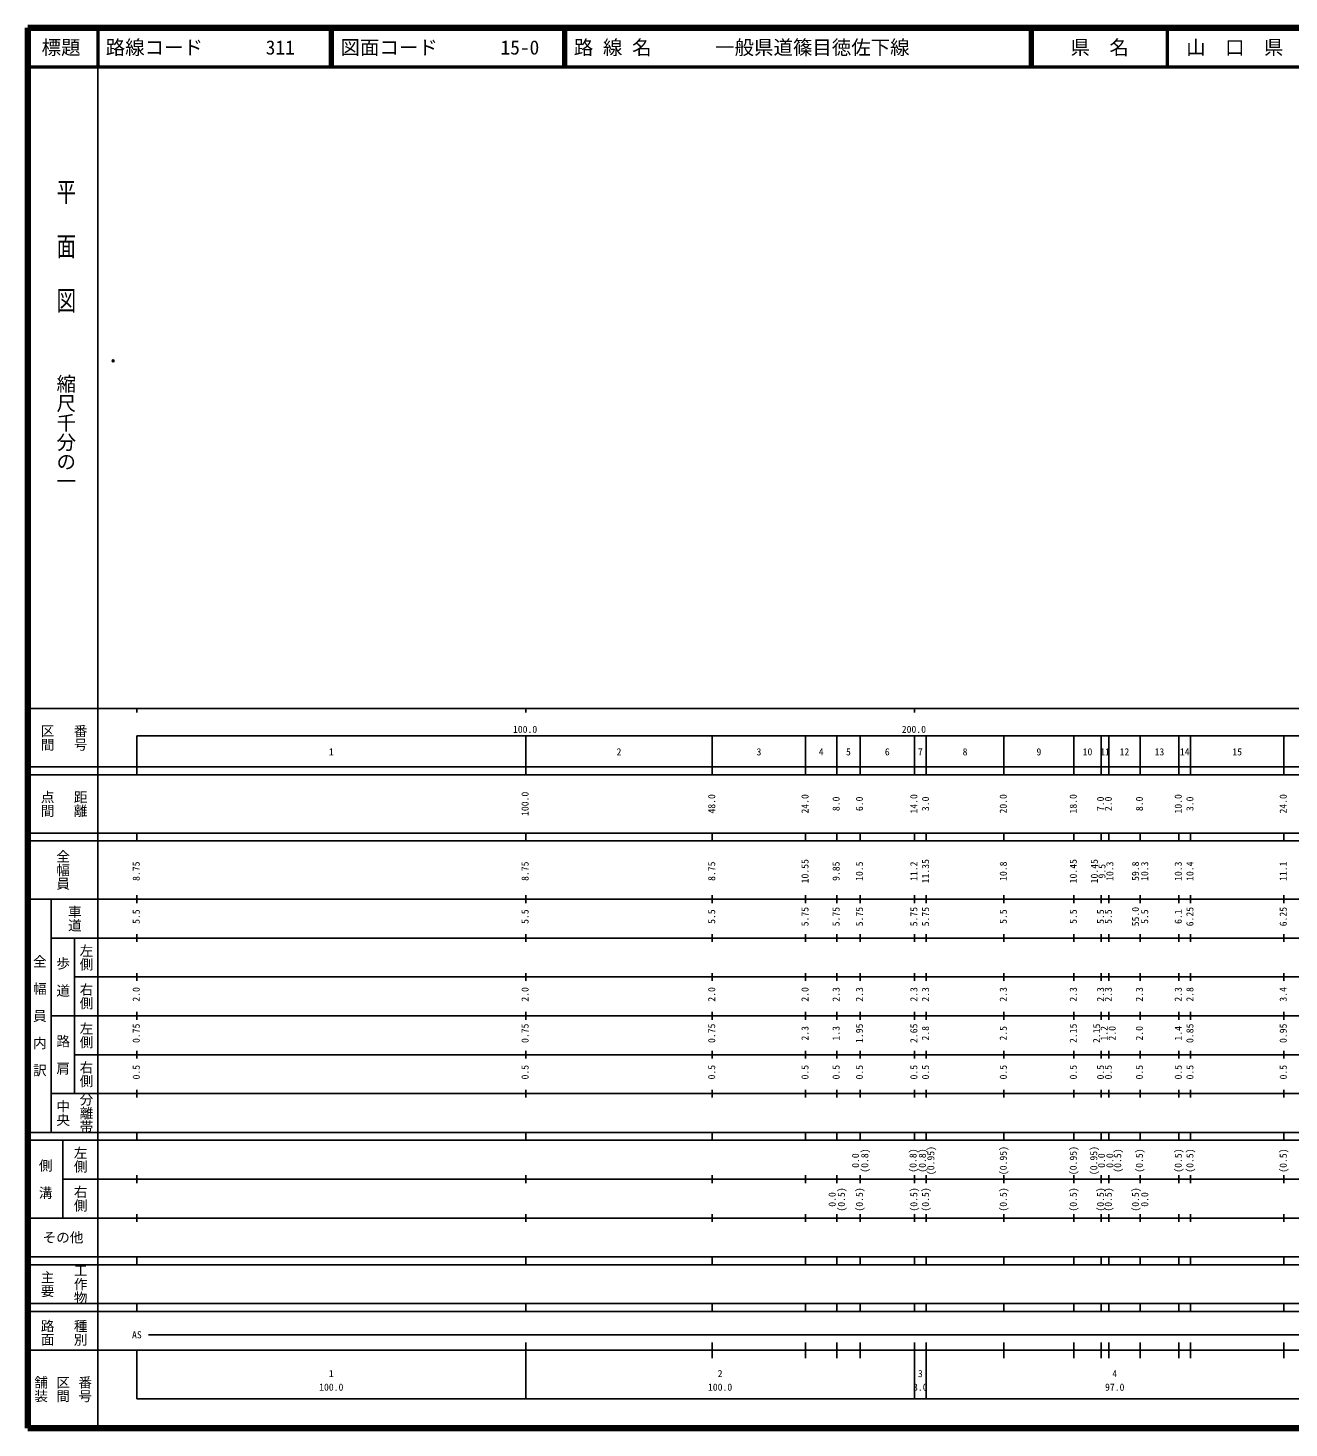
# Model space of a CAD drawing. Units: millimetres on the paper. Extents: x 40 to 680, y 20 to 380.
# Drawn here: x 40 to 364.3, y 20 to 380 of the extents above; entities that cross this region are included whole.
import ezdxf
from ezdxf.enums import TextEntityAlignment as Align

# ---------------------------------------------------------------- set-up
doc = ezdxf.new("R2010")
doc.units = ezdxf.units.MM
doc.header["$PDMODE"] = 32
doc.header["$PDSIZE"] = 0.5
doc.layers.add('M-OTRS', color=6, linetype='Continuous')
doc.layers.add('M-TTL-TXT', color=7, linetype='Continuous')
for name, color, linetype, lineweight in [('M-TTL', 2, 'Continuous', 140), ('M-TTL-BAND', 7, 'Continuous', 25), ('M-TTL-LINE', 7, 'Continuous', 50)]:
    doc.layers.add(name, color=color, linetype=linetype, lineweight=lineweight)
doc.styles.add('@ＭＳ ゴシック', font='')
doc.styles.add('ＭＳ ゴシック', font='')
doc.styles.get('@ＭＳ ゴシック').set_extended_font_data('@MS Gothic')
doc.styles.get('ＭＳ ゴシック').set_extended_font_data('MS Gothic')

msp = doc.modelspace()

# ---------------------------------------------------------------- linework, layer by layer
at = {"layer": 'M-OTRS'}
msp.add_point((61.886, 294.442), dxfattribs=at)
at = {"layer": 'M-TTL'}
for p, q in [((40, 380), (40, 20)), ((680, 380), (40, 380)), ((40, 20), (680, 20))]:
    msp.add_line(p, q, dxfattribs=at)
at = {"layer": 'M-TTL-BAND'}
for p, q in [((58, 370), (58, 20)), ((40, 205), (579, 205)), ((68, 205), (68, 204)), ((168, 205), (168, 204)), ((268, 205), (268, 204)), ((68, 198), (579, 198)), ((68, 198), (68, 188)), ((168, 188), (168, 198)), ((216, 188), (216, 198)), ((240, 188), (240, 198)), ((248, 188), (248, 198)), ((254, 188), (254, 198)), ((268, 188), (268, 198)), ((271, 188), (271, 198)), ((291, 188), (291, 198)), ((309, 188), (309, 198)), ((316, 188), (316, 198)), ((318, 188), (318, 198)), ((326, 188), (326, 198)), ((336, 188), (336, 198)), ((339, 188), (339, 198)), ((363, 188), (363, 198)), ((40, 190), (579, 190)), ((40, 188), (579, 188)), ((40, 173), (579, 173)), ((68, 171), (68, 173)), ((168, 171), (168, 173)), ((216, 171), (216, 173)), ((240, 171), (240, 173)), ((248, 171), (248, 173)), ((254, 171), (254, 173)), ((268, 171), (268, 173)), ((271, 171), (271, 173)), ((291, 171), (291, 173)), ((309, 171), (309, 173)), ((316, 171), (316, 173)), ((318, 171), (318, 173)), ((326, 171), (326, 173)), ((336, 171), (336, 173)), ((339, 171), (339, 173)), ((363, 171), (363, 173)), ((40, 171), (579, 171)), ((40, 156), (579, 156)), ((46, 96), (46, 156)), ((68, 155), (68, 157)), ((168, 155), (168, 157)), ((216, 155), (216, 157)), ((240, 155), (240, 157)), ((248, 155), (248, 157)), ((254, 155), (254, 157)), ((268, 155), (268, 157)), ((271, 155), (271, 157)), ((291, 155), (291, 157)), ((309, 155), (309, 157)), ((316, 155), (316, 157)), ((318, 155), (318, 157)), ((326, 155), (326, 157)), ((336, 155), (336, 157)), ((339, 155), (339, 157)), ((363, 155), (363, 157)), ((46, 146), (579, 146)), ((52, 146), (52, 106)), ((68, 145), (68, 147)), ((168, 145), (168, 147)), ((216, 145), (216, 147)), ((240, 145), (240, 147)), ((248, 145), (248, 147)), ((254, 145), (254, 147)), ((268, 145), (268, 147)), ((271, 145), (271, 147)), ((291, 145), (291, 147)), ((309, 145), (309, 147)), ((316, 145), (316, 147)), ((318, 145), (318, 147)), ((326, 145), (326, 147)), ((336, 145), (336, 147)), ((339, 145), (339, 147)), ((363, 145), (363, 147)), ((68, 135), (68, 137)), ((168, 135), (168, 137)), ((216, 135), (216, 137)), ((240, 135), (240, 137)), ((248, 135), (248, 137)), ((254, 135), (254, 137)), ((268, 135), (268, 137)), ((271, 135), (271, 137)), ((291, 135), (291, 137)), ((309, 135), (309, 137)), ((316, 135), (316, 137)), ((318, 135), (318, 137)), ((326, 135), (326, 137)), ((336, 135), (336, 137)), ((339, 135), (339, 137)), ((363, 135), (363, 137)), ((52, 136), (579, 136)), ((46, 126), (579, 126)), ((68, 125), (68, 127)), ((168, 125), (168, 127)), ((216, 125), (216, 127)), ((240, 125), (240, 127)), ((248, 125), (248, 127)), ((254, 125), (254, 127)), ((268, 125), (268, 127)), ((271, 125), (271, 127)), ((291, 125), (291, 127)), ((309, 125), (309, 127)), ((316, 125), (316, 127)), ((318, 125), (318, 127)), ((326, 125), (326, 127)), ((336, 125), (336, 127)), ((339, 125), (339, 127)), ((363, 125), (363, 127)), ((52, 116), (579, 116)), ((68, 115), (68, 117)), ((168, 115), (168, 117)), ((216, 115), (216, 117)), ((240, 115), (240, 117)), ((248, 115), (248, 117)), ((254, 115), (254, 117)), ((268, 115), (268, 117)), ((271, 115), (271, 117)), ((291, 115), (291, 117)), ((309, 115), (309, 117)), ((316, 115), (316, 117)), ((318, 115), (318, 117)), ((326, 115), (326, 117)), ((336, 115), (336, 117)), ((339, 115), (339, 117)), ((363, 115), (363, 117)), ((46, 106), (579, 106)), ((68, 105), (68, 107)), ((168, 105), (168, 107)), ((216, 105), (216, 107)), ((240, 105), (240, 107)), ((248, 105), (248, 107)), ((254, 105), (254, 107)), ((268, 105), (268, 107)), ((271, 105), (271, 107)), ((291, 105), (291, 107)), ((309, 105), (309, 107)), ((316, 105), (316, 107)), ((318, 105), (318, 107)), ((326, 105), (326, 107)), ((336, 105), (336, 107)), ((339, 105), (339, 107)), ((363, 105), (363, 107)), ((40, 96), (579, 96)), ((40, 94), (579, 94)), ((49, 94), (49, 74)), ((68, 94), (68, 96)), ((168, 94), (168, 96)), ((216, 94), (216, 96)), ((240, 94), (240, 96)), ((248, 94), (248, 96)), ((254, 94), (254, 96)), ((268, 94), (268, 96)), ((271, 94), (271, 96)), ((291, 94), (291, 96)), ((309, 94), (309, 96)), ((316, 94), (316, 96)), ((318, 94), (318, 96)), ((326, 94), (326, 96)), ((336, 94), (336, 96)), ((339, 94), (339, 96)), ((363, 94), (363, 96)), ((49, 84), (579, 84)), ((68, 83), (68, 85)), ((168, 83), (168, 85)), ((216, 83), (216, 85)), ((240, 83), (240, 85)), ((248, 83), (248, 85)), ((254, 83), (254, 85)), ((268, 83), (268, 85)), ((271, 83), (271, 85)), ((291, 83), (291, 85)), ((309, 83), (309, 85)), ((316, 83), (316, 85)), ((318, 83), (318, 85)), ((326, 83), (326, 85)), ((336, 83), (336, 85)), ((339, 83), (339, 85)), ((363, 83), (363, 85)), ((40, 74), (579, 74)), ((68, 73), (68, 75)), ((168, 73), (168, 75)), ((216, 73), (216, 75)), ((240, 73), (240, 75)), ((248, 73), (248, 75)), ((254, 73), (254, 75)), ((268, 73), (268, 75)), ((271, 73), (271, 75)), ((291, 73), (291, 75)), ((309, 73), (309, 75)), ((316, 73), (316, 75)), ((318, 73), (318, 75)), ((326, 73), (326, 75)), ((336, 73), (336, 75)), ((339, 73), (339, 75)), ((363, 73), (363, 75)), ((40, 64), (579, 64)), ((40, 62), (579, 62)), ((68, 62), (68, 64)), ((168, 62), (168, 64)), ((216, 62), (216, 64)), ((240, 62), (240, 64)), ((248, 62), (248, 64)), ((254, 62), (254, 64)), ((268, 62), (268, 64)), ((271, 62), (271, 64)), ((291, 62), (291, 64)), ((309, 62), (309, 64)), ((316, 62), (316, 64)), ((318, 62), (318, 64)), ((326, 62), (326, 64)), ((336, 62), (336, 64)), ((339, 62), (339, 64)), ((363, 62), (363, 64)), ((40, 52), (579, 52)), ((68, 50), (68, 52)), ((168, 50), (168, 52)), ((216, 50), (216, 52)), ((240, 50), (240, 52)), ((248, 50), (248, 52)), ((254, 50), (254, 52)), ((268, 50), (268, 52)), ((271, 50), (271, 52)), ((291, 50), (291, 52)), ((309, 50), (309, 52)), ((316, 50), (316, 52)), ((318, 50), (318, 52)), ((326, 50), (326, 52)), ((336, 50), (336, 52)), ((339, 50), (339, 52)), ((363, 50), (363, 52)), ((40, 50), (579, 50)), ((71, 44), (565, 44)), ((40, 40), (579, 40)), ((68, 40), (68, 27.5)), ((168, 27.5), (168, 42)), ((216, 38), (216, 42)), ((240, 38), (240, 42)), ((248, 38), (248, 42)), ((254, 38), (254, 42)), ((268, 27.5), (268, 42)), ((271, 27.5), (271, 42)), ((291, 38), (291, 42)), ((309, 38), (309, 42)), ((316, 38), (316, 42)), ((318, 38), (318, 42)), ((326, 38), (326, 42)), ((336, 38), (336, 42)), ((339, 38), (339, 42)), ((363, 38), (363, 42)), ((68, 27.5), (579, 27.5))]:
    msp.add_line(p, q, dxfattribs=at)
at = {"layer": 'M-TTL-LINE'}
for p, q in [((58, 380), (58, 370)), ((117.75, 380), (117.75, 370)), ((118.25, 380), (118.25, 370)), ((177.75, 380), (177.75, 370)), ((178.25, 380), (178.25, 370)), ((297.75, 380), (297.75, 370)), ((298.25, 380), (298.25, 370)), ((333, 380), (333, 370)), ((40, 370), (680, 370))]:
    msp.add_line(p, q, dxfattribs=at)

# ---------------------------------------------------------------- texts
at = {"layer": 'M-TTL-BAND', "style": '@ＭＳ ゴシック', "width": 1.4}
msp.add_text('平  面  図', height=3.666, rotation=270, dxfattribs=at).set_placement((49.777, 306.475), align=Align.MIDDLE_RIGHT)
at = {"layer": 'M-TTL-BAND', "style": '@ＭＳ ゴシック'}
msp.add_text('縮尺千分の一', height=3.666, rotation=270, dxfattribs=at).set_placement((49.777, 261.03), align=Align.MIDDLE_RIGHT)
for s, p in [('区間', (45, 197.5)), ('番号', (53.5, 197.5)), ('点間', (45, 180.5)), ('距離', (53.5, 180.5)), ('全幅員', (49, 163.5)), ('車道', (52, 151)), ('左側', (55, 141)), ('全\u3000幅\u3000員\u3000内\u3000訳', (43, 126)), ('歩\u3000道', (49, 136)), ('右側', (55, 131)), ('左側', (55, 121)), ('路\u3000肩', (49, 116)), ('右側', (55, 111)), ('分離帯', (55, 101)), ('中央', (49, 101)), ('左側', (53.5, 89)), ('側\u3000溝', (44.5, 84)), ('右側', (53.5, 79)), ('工作物', (53.5, 57)), ('主要', (45, 57)), ('路面', (45, 44.5)), ('種別', (53.5, 44.5)), ('舗装', (43.333, 30)), ('区間', (49, 30)), ('番号', (54.667, 30))]:
    msp.add_text(s, height=2.566, rotation=270, dxfattribs=at).set_placement(p, align=Align.MIDDLE_CENTER)
at = {"layer": 'M-TTL-BAND', "style": 'ＭＳ ゴシック'}
for s, p in [('100.0', (167.844, 198.195)), ('200.0', (267.844, 198.195)), ('1', (118, 192.405)), ('2', (192, 192.405)), ('3', (228, 192.405)), ('4', (244, 192.405)), ('5', (251, 192.405)), ('6', (261, 192.405)), ('7', (269.5, 192.405)), ('8', (281, 192.405)), ('9', (300, 192.405)), ('10', (312.5, 192.405)), ('11', (317, 192.405)), ('12', (322, 192.405)), ('13', (331, 192.405)), ('14', (337.5, 192.405)), ('15', (351, 192.405)), ('AS', (68, 42.5)), ('1', (118, 32.523)), ('2', (218, 32.523)), ('3', (269.5, 32.523)), ('4', (319.5, 32.523)), ('100.0', (118, 29.033)), ('100.0', (218, 29.033)), ('3.0', (269.5, 29.033)), ('97.0', (319.5, 29.033))]:
    msp.add_text(s, height=1.833, dxfattribs=at).set_placement(p, align=Align.BOTTOM_CENTER)
for s, p in [('100.0', (169.29, 180.5)), ('48.0', (217.29, 180.5)), ('24.0', (241.29, 180.5)), ('8.0', (249.29, 180.5)), ('6.0', (255.29, 180.5)), ('14.0', (269.29, 180.5)), ('3.0', (272.29, 180.5)), ('20.0', (292.29, 180.5)), ('18.0', (310.29, 180.5)), ('7.0', (317.29, 180.5)), ('2.0', (319.29, 180.5)), ('8.0', (327.29, 180.5)), ('10.0', (337.29, 180.5)), ('3.0', (340.29, 180.5)), ('24.0', (364.29, 180.5)), ('10.55', (241.29, 163.174)), ('11.35', (272.29, 163.174)), ('10.45', (310.29, 163.174)), ('10.45', (315.706, 163.174)), ('8.75', (69.29, 163.174)), ('8.75', (169.29, 163.174)), ('8.75', (217.29, 163.174)), ('9.85', (249.29, 163.174)), ('10.5', (255.29, 163.174)), ('11.2', (269.29, 163.174)), ('10.8', (292.29, 163.174)), ('9.5', (317.667, 163.174)), ('10.3', (319.692, 163.174)), ('59.8', (326.29, 163.174)), ('10.3', (328.66, 163.174)), ('10.3', (337.29, 163.174)), ('10.4', (340.29, 163.174)), ('11.1', (364.29, 163.174)), ('5.5', (69.29, 151.5)), ('5.5', (169.29, 151.5)), ('5.5', (217.29, 151.5)), ('5.75', (241.29, 151.5)), ('5.75', (249.29, 151.5)), ('5.75', (255.29, 151.5)), ('5.75', (269.29, 151.5)), ('5.75', (272.29, 151.5)), ('5.5', (292.29, 151.5)), ('5.5', (310.29, 151.5)), ('5.5', (317.29, 151.5)), ('5.5', (319.29, 151.5)), ('55.0', (326.29, 151.5)), ('5.5', (328.66, 151.5)), ('6.1', (337.29, 151.5)), ('6.25', (340.29, 151.5)), ('6.25', (364.29, 151.5)), ('2.0', (69.29, 131.5)), ('2.0', (169.29, 131.5)), ('2.0', (217.29, 131.5)), ('2.0', (241.29, 131.5)), ('2.3', (249.29, 131.5)), ('2.3', (255.29, 131.5)), ('2.3', (269.29, 131.5)), ('2.3', (272.29, 131.5)), ('2.3', (292.29, 131.5)), ('2.3', (310.29, 131.5)), ('2.3', (317.29, 131.5)), ('2.3', (319.29, 131.5)), ('2.3', (327.29, 131.5)), ('2.3', (337.29, 131.5)), ('2.8', (340.29, 131.5)), ('3.4', (364.29, 131.5)), ('0.75', (69.29, 121.5)), ('0.75', (169.29, 121.5)), ('0.75', (217.29, 121.5)), ('2.3', (241.29, 121.5)), ('1.3', (249.29, 121.5)), ('1.95', (255.29, 121.5)), ('2.65', (269.29, 121.5)), ('2.8', (272.29, 121.5)), ('2.5', (292.29, 121.5)), ('2.15', (310.29, 121.5)), ('2.15', (316.29, 121.5)), ('1.2', (318.217, 121.5)), ('2.0', (320.303, 121.5)), ('2.0', (327.29, 121.5)), ('1.4', (337.29, 121.5)), ('0.85', (340.29, 121.5)), ('0.95', (364.29, 121.5)), ('0.5', (69.29, 111.5)), ('0.5', (169.29, 111.5)), ('0.5', (217.29, 111.5)), ('0.5', (241.29, 111.5)), ('0.5', (249.29, 111.5)), ('0.5', (255.29, 111.5)), ('0.5', (269.29, 111.5)), ('0.5', (272.29, 111.5)), ('0.5', (292.29, 111.5)), ('0.5', (310.29, 111.5)), ('0.5', (317.29, 111.5)), ('0.5', (319.29, 111.5)), ('0.5', (327.29, 111.5)), ('0.5', (337.29, 111.5)), ('0.5', (340.29, 111.5)), ('0.5', (364.29, 111.5)), ('0.0', (254.29, 88.764)), ('(0.8)', (256.66, 88.764)), ('(0.8)', (269.072, 88.764)), ('(0.8)', (271.468, 88.764)), ('(0.95)', (273.66, 88.764)), ('(0.95)', (292.29, 88.764)), ('(0.95)', (310.29, 88.764)), ('(0.95)', (315.56, 88.764)), ('0.0', (317.56, 88.764)), ('0.0', (319.711, 88.764)), ('(0.5)', (321.711, 88.764)), ('(0.5)', (327.29, 88.764)), ('(0.5)', (337.29, 88.764)), ('(0.5)', (340.29, 88.764)), ('(0.5)', (364.29, 88.764)), ('0.0', (248.29, 78.764)), ('(0.5)', (250.66, 78.764)), ('(0.5)', (255.29, 78.764)), ('(0.5)', (269.29, 78.764)), ('(0.5)', (272.29, 78.764)), ('(0.5)', (292.29, 78.764)), ('(0.5)', (310.29, 78.764)), ('(0.5)', (317.29, 78.764)), ('(0.5)', (319.29, 78.764)), ('(0.5)', (326.29, 78.764)), ('0.0', (328.66, 78.764))]:
    msp.add_text(s, height=1.833, rotation=90, dxfattribs=at).set_placement(p, align=Align.BOTTOM_CENTER)
msp.add_text('その他', height=2.566, dxfattribs=at).set_placement((49, 69), align=Align.MIDDLE_CENTER)
at = {"layer": 'M-TTL-TXT', "style": 'ＭＳ ゴシック'}
for s, p in [('標題', (48.5, 375)), ('県\u3000名', (315.625, 375)), ('山\u3000口\u3000県', (350.375, 375))]:
    msp.add_text(s, height=3.666, dxfattribs=at).set_placement(p, align=Align.MIDDLE_CENTER)
for s, p in [('路線コード', (60, 375)), ('311', (101.142, 375)), ('図面コード', (120.38, 375)), ('15-0', (161.521, 375)), ('路 線 名', (180.38, 375)), ('一般県道篠目徳佐下線', (216.734, 375))]:
    msp.add_text(s, height=3.666, dxfattribs=at).set_placement(p, align=Align.MIDDLE_LEFT)

doc.saveas('drawing.dxf')
